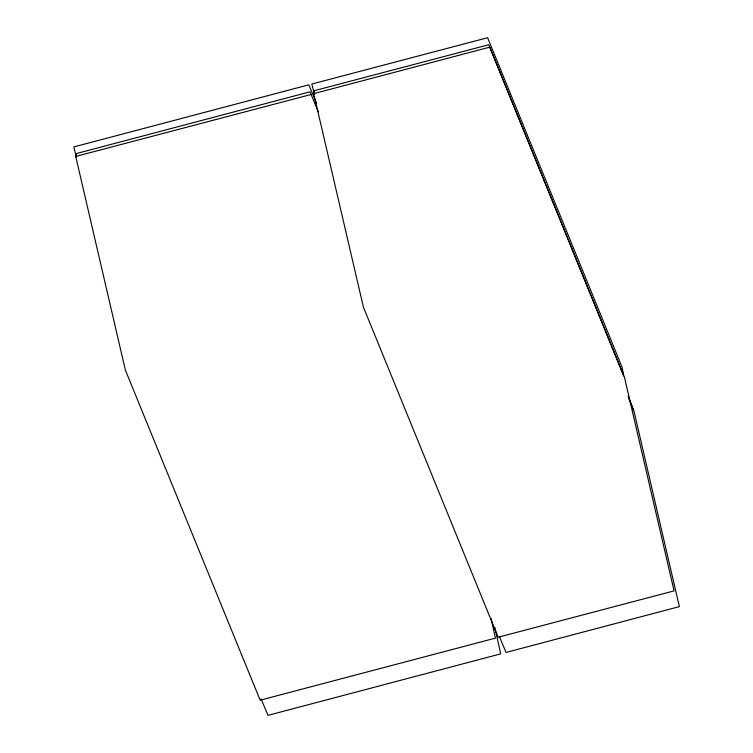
<?xml version="1.0" encoding="UTF-8"?>
<svg xmlns="http://www.w3.org/2000/svg" width="753" height="753" viewBox="0 0 753 753"><rect width="100%" height="100%" fill="white"/><g stroke="black" fill="none" stroke-linecap="round" stroke-linejoin="round"><path stroke-width="1.13" d="M623.418 373.93L622.129 367.295L487.615 37.725L311.789 84.044L314.415 93.946M633.508 410.159L628.209 396.05M311.234 94.445L75.724 156.445L125.374 370.081L260.143 700.196L495.427 638.12L491.088 618.411M629.009 398.836L633.885 410.79L679.375 606.617L506.082 652.446L499.559 637.047M316.674 103.5L308.815 84.825L73.728 146.948L76.354 156.85M318.35 111.868L309.991 91.828L75.799 153.716L76.251 156.737M261.056 698.869L268.021 715.35L500.726 653.858L494.777 627.24M623.635 375.898L488.791 44.728L313.86 90.812L314.312 93.833M313.728 93.664L363.426 307.177L498.147 637.254L674.086 590.879L624.444 377.234L489.723 47.157L313.728 93.664"/></g></svg>
